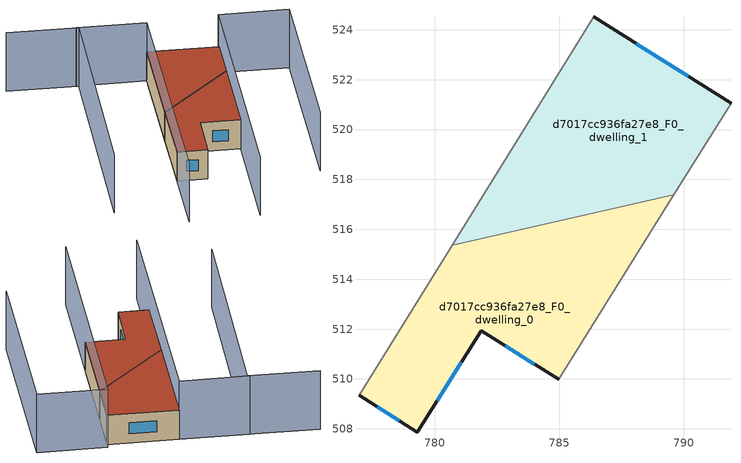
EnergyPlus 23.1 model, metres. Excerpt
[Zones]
d7017cc936fa27e8_F0_dwelling_0
 floor ground (EU_floor_Construction): 789.6,517.39 784.97,509.99 781.88,511.94 779.31,507.87 776.97,509.34 780.71,515.37 z0
 wall outside (EU_wall_Construction): 776.97,509.34 779.31,507.87 781.88,511.94 784.97,509.99 z0:3
 wall adiabatic (EU_wall_Construction): 780.71,515.37 776.97,509.34 / 784.97,509.99 789.6,517.39 z0:3
 wall to d7017cc936fa27e8_F0_dwelling_1 (EU_wall_Construction): 789.6,517.39 780.71,515.37 z0:3
 window (EU_Window_Construction): 782.84,511.33 784.01,510.59 / 780.11,509.14 781.08,510.67 / 777.7,508.88 778.58,508.33 z0.93:2.07
 roof outside (EU_roof_Construction): 784.97,509.99 789.6,517.39 780.71,515.37 776.97,509.34 779.31,507.87 781.88,511.94 z3
d7017cc936fa27e8_F0_dwelling_1
 floor ground (EU_floor_Construction): 791.89,521.05 789.6,517.39 780.71,515.37 786.38,524.52 z0
 wall outside (EU_wall_Construction): 791.89,521.05 786.38,524.52 z0:3
 wall adiabatic (EU_wall_Construction): 786.38,524.52 780.71,515.37 / 789.6,517.39 791.89,521.05 z0:3
 window (EU_Window_Construction): 790.17,522.13 788.1,523.44 z0.93:2.07
 roof outside (EU_roof_Construction): 789.6,517.39 791.89,521.05 786.38,524.52 780.71,515.37 z3
shading: 778.71,499.96 792.16,521.48 / 792.16,521.48 797.58,518.09 / 781.02,527.9 786.41,524.56 / 786.41,524.56 773.16,503.2 / 787.85,502.51 797.58,518.09 / 775.71,531.28 781.21,527.78 / 781.21,527.78 769.09,508.72 z0:6
[Building]
EU S2 Campaign: North Axis=0; Terrain=City; Solar Distribution=FullExterior
[Site:Location]
Montreal-Trudeau.Intl.AP: Latitude=45.4667; Longitude=-73.75; Time Zone=-5; Elevation=36
[SizingPeriod:WeatherFileDays]
AnnualSizingPeriod: Begin Month=1; Begin Day of Month=1; End Month=12; End Day of Month=31; Day of Week for Start Day=Monday; Use Weather File Daylight Saving Period=No; Use Weather File Rain and Snow Indicators=No
[MATERIAL]
EU_InternalMass_Material: Roughness=MediumRough; Thickness=0.1; Conductivity=1; Density=1800; Specific Heat=900; Thermal Absorptance=0.9; Solar Absorptance=0.7; Visible Absorptance=0.7
[MATERIAL:NOMASS] Roughness=MediumRough; Thermal Absorptance=0.9; Solar Absorptance=0.7; Visible Absorptance=0.7
Name | Thermal Resistance
EU_wall_NoMass; EU_floor_NoMass | 1.36485
EU_roof_NoMass | 2.55992
[WINDOWMATERIAL:SIMPLEGLAZINGSYSTEM]
EU_Window_SimpleGlazing: UFactor=3.92339; Solar Heat Gain Coefficient=0.8; Visible Transmittance=0.8
[CONSTRUCTION]
EU_wall_Construction: EU_wall_NoMass
EU_roof_Construction: EU_roof_NoMass
EU_floor_Construction: EU_floor_NoMass
EU_Window_Construction: EU_Window_SimpleGlazing
EU_InternalMass_Construction: EU_InternalMass_Material
[ZONE] Type=1; Multiplier=1; Ceiling Height=autocalculate; Floor Area=autocalculate; Part of Total Floor Area=Yes
Name | Volume
d7017cc936fa27e8_F0_dwelling_0 | 147.001
d7017cc936fa27e8_F0_dwelling_1 | 147.008
[INTERNALMASS] Construction=EU_InternalMass_Construction
Name | Zone or ZoneList | Surface Area
d7017cc936fa27e8_F0_dwelling_0_EU_InternalMass | d7017cc936fa27e8_F0_dwelling_0 | 49.0006
d7017cc936fa27e8_F0_dwelling_1_EU_InternalMass | d7017cc936fa27e8_F0_dwelling_1 | 49.0026
[OTHEREQUIPMENT] Fuel Type=Electricity; Design Level Calculation Method=Watts/Area; Power per Zone Floor Area=1; Fraction Latent=0; Fraction Radiant=0; Fraction Lost=0; Carbon Dioxide Generation Rate=0; EndUse Subcategory=EU_Step8_InternalGains
Name | Zone or ZoneList or Space or SpaceList | Schedule
EU_Step8_InternalGain_d7017cc936fa27e8_F0_dwelling_0_f000 | d7017cc936fa27e8_F0_dwelling_0 | EU_Step8_GainSchedule_d7017cc936fa27e8_F0_dwelling_0_f000
EU_Step8_InternalGain_d7017cc936fa27e8_F0_dwelling_1_f000 | d7017cc936fa27e8_F0_dwelling_1 | EU_Step8_GainSchedule_d7017cc936fa27e8_F0_dwelling_1_f000
[ZONEVENTILATION:DESIGNFLOWRATE] Schedule=EU_AlwaysOn; Design Flow Rate Calculation Method=AirChanges/Hour; Air Changes per Hour=0.860309; Ventilation Type=Natural; Fan Pressure Rise=0; Fan Total Efficiency=1; Constant Term Coefficient=1; Temperature Term Coefficient=0; Velocity Term Coefficient=0; Velocity Squared Term Coefficient=0; Minimum Indoor Temperature=-100; Maximum Indoor Temperature=100; Delta Temperature=-100; Minimum Outdoor Temperature=-100; Maximum Outdoor Temperature=100; Maximum Wind Speed=40
Name | Zone or ZoneList or Space or SpaceList
EU_ConstantAir_d7017cc936fa27e8_F0_dwelling_0 | d7017cc936fa27e8_F0_dwelling_0
EU_ConstantAir_d7017cc936fa27e8_F0_dwelling_1 | d7017cc936fa27e8_F0_dwelling_1
[HVACTEMPLATE:THERMOSTAT] Constant Heating Setpoint=20; Constant Cooling Setpoint=50
EU_HeatOnly_d7017cc936fa27e8_F0_dwelling_0; EU_HeatOnly_d7017cc936fa27e8_F0_dwelling_1
[HVACTEMPLATE:ZONE:IDEALLOADSAIRSYSTEM] System Availability Schedule=EU_AlwaysOn; Maximum Heating Supply Air Temperature=50; Minimum Cooling Supply Air Temperature=13; Maximum Heating Supply Air Humidity Ratio=0.0156; Minimum Cooling Supply Air Humidity Ratio=0.0077; Heating Limit=NoLimit; Cooling Limit=NoLimit; Heating Availability Schedule=EU_AlwaysOn; Cooling Availability Schedule=EU_CoolingOff; Dehumidification Control Type=ConstantSensibleHeatRatio; Cooling Sensible Heat Ratio=0.7; Dehumidification Setpoint=60; Humidification Control Type=None; Humidification Setpoint=30; Outdoor Air Method=None; Outdoor Air Flow Rate per Person=0.00944; Outdoor Air Flow Rate per Zone Floor Area=0; Outdoor Air Flow Rate per Zone=0; Demand Controlled Ventilation Type=None; Outdoor Air Economizer Type=NoEconomizer; Heat Recovery Type=None; Sensible Heat Recovery Effectiveness=0.7; Latent Heat Recovery Effectiveness=0.65
Name | Template Thermostat
d7017cc936fa27e8_F0_dwelling_0 | EU_HeatOnly_d7017cc936fa27e8_F0_dwelling_0
d7017cc936fa27e8_F0_dwelling_1 | EU_HeatOnly_d7017cc936fa27e8_F0_dwelling_1
[SIZING:ZONE] Zone Cooling Design Supply Air Temperature Input Method=SupplyAirTemperature; Zone Cooling Design Supply Air Temperature=13; Zone Heating Design Supply Air Temperature Input Method=SupplyAirTemperature; Zone Heating Design Supply Air Temperature=50; Zone Cooling Design Supply Air Humidity Ratio=0.008; Zone Heating Design Supply Air Humidity Ratio=0.008; Cooling Design Air Flow Method=DesignDay; Cooling Design Air Flow Rate=0; Cooling Minimum Air Flow per Zone Floor Area=0.000762; Cooling Minimum Air Flow=0; Cooling Minimum Air Flow Fraction=0.2; Heating Design Air Flow Method=DesignDay; Heating Design Air Flow Rate=0; Heating Maximum Air Flow per Zone Floor Area=0.002032; Heating Maximum Air Flow=0.141576; Heating Maximum Air Flow Fraction=0.3; Account for Dedicated Outdoor Air System=No; Dedicated Outdoor Air System Control Strategy=NeutralSupplyAir; Dedicated Outdoor Air Low Setpoint Temperature for Design=autosize; Dedicated Outdoor Air High Setpoint Temperature for Design=autosize; Zone Load Sizing Method=Sensible Load Only No Latent Load; Zone Latent Cooling Design Supply Air Humidity Ratio Input Method=HumidityRatioDifference; Zone Cooling Design Supply Air Humidity Ratio Difference=0.005; Zone Latent Heating Design Supply Air Humidity Ratio Input Method=HumidityRatioDifference; Zone Humidification Design Supply Air Humidity Ratio Difference=0.005
d7017cc936fa27e8_F0_dwelling_0; d7017cc936fa27e8_F0_dwelling_1
[SCHEDULE:CONSTANT]
Name | Hourly Value
EU_AlwaysOn | 1
EU_CoolingOff | 0
[SCHEDULE:FILE] Column Number=1; Rows to Skip at Top=0; Number of Hours of Data=8760; Column Separator=Comma; Interpolate to Timestep=No; Minutes per Item=60; Adjust Schedule for Daylight Savings=Yes
Name | File
EU_Step8_GainSchedule_d7017cc936fa27e8_F0_dwelling_0_f000 | ../../schedules/d7017cc936fa27e8/d7017cc936fa27e8_F0_dwelling_0_f000_gain.csv
EU_Step8_GainSchedule_d7017cc936fa27e8_F0_dwelling_1_f000 | ../../schedules/d7017cc936fa27e8/d7017cc936fa27e8_F0_dwelling_1_f000_gain.csv
